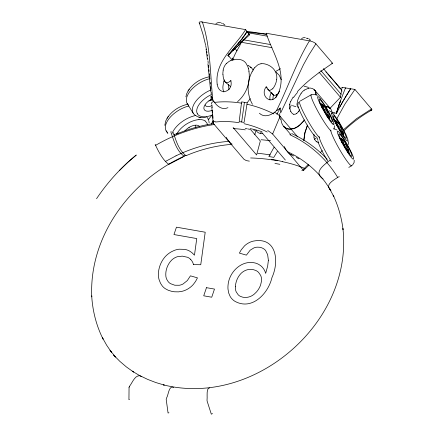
<?xml version="1.0" encoding="UTF-8"?>
<svg xmlns="http://www.w3.org/2000/svg" width="437" height="437" viewBox="0 0 437 437"><rect width="100%" height="100%" fill="white"/><g stroke="black" fill="none" stroke-linecap="round" stroke-linejoin="round"><path stroke-width="0.66" d="M307.905 38.636L307.413 38.265M129.052 387.668L128.937 399.675L129.494 399.571M316.022 95.091L315.7 92.06M303.748 140.359L304.797 132.897L307.424 125.135M303.895 140.326L305.037 132.624L307.572 125.113M164.809 125.343L165.754 120.923L167.387 117.821M211.748 96.976C210.06 93.463 211.841 103.93 211.492 99.226M272.808 99.729L273.404 94.316M241.661 121.989L244.425 102.351L241.617 101.865L239.186 121.562L244.081 122.426L247.167 102.842L244.425 102.351M329.596 118.869L329.744 117.963L329.006 118.788M317.633 138.147L317.562 139.845M348.475 144.445L348.502 141.588M329.826 108.54L340.467 97.233L342.062 87.345L354.915 89.438L371.838 109.332A5.206 1.573 18.7 0 1 370.385 110.37M276.736 79.512L276.08 82.342A18.682 17.125 -82.7 0 1 275.485 83.975A16.289 14.907 -82.5 0 1 272.568 88.93M223.886 91.967C221.767 88.088 223.383 83.789 224.405 79.884M313.924 134.274L313.995 137.879M223.192 70.089L222.881 72.984A18.682 16.557 -82.3 0 0 222.903 74.722M155.157 144.347C158.199 151.153 163.088 160.483 168.556 164.126M224.034 81.806L224.389 80.173M185.9 96.795L186.763 93.567L188.391 90.47M338.347 106.912L336.299 113.494M260.709 133.247L261.02 132.154M255.973 130.357L254.776 134.765M332.022 112.571L336.348 113.276L337.391 109.873M337.544 109.387L337.67 108.999M337.796 108.605L337.921 108.212M275.834 97.659L276.889 94.436M338.052 107.824L338.817 105.508M338.391 106.786L338.604 106.147M338.648 106.022L339.298 104.104M338.861 105.383L339.063 104.793M339.107 104.656L339.505 103.503M291.282 105.126L289.523 109.015M339.32 104.033L340.024 102.023M339.571 103.307L340.232 101.428M345.76 88.23L345.476 87.897L340.303 101.231M340.199 101.526L340.412 100.936M328.362 118.214L329.028 116.57C327.592 111.615 325.062 105.481 319.884 103.356M342.4 134.651L343.067 133.006C341.63 128.052 339.101 121.918 333.923 119.793M348.032 152.726L348.693 151.082C347.262 146.127 344.733 139.993 339.554 137.868M259.381 113.221C264.494 118.323 272 114.904 276.424 110.719C287.972 87.684 296.067 62.933 309.434 40.849L310.423 41.056A5.206 1.573 18.7 0 1 315.465 43.339L332.562 63.267C320.059 71.684 307.55 80.468 297.362 91.683M333.972 129.194L334.545 125.692M301.792 170.364L303.486 170.43L272.622 134.001L280.117 116.302L277.561 114.101L274.469 112.227M290.66 101.515L293.134 97.047M271.208 92.48L269.908 96.468L269.924 99.893M232.784 60.098C234.385 53.959 238.7 48.387 241.262 42.498M228.414 54.865L227.677 55.586M228.698 54.264L228.999 53.647L228.125 55.472L232.26 60.038M201.446 21.883L245.594 29.618C235.013 46.917 214.523 61.491 217.173 84.215M252.029 71.815C246.708 81.856 246.779 94.387 252.439 104.274M267.165 87.788L266.182 86.805C259.687 95.408 270.519 105.508 276.9 95.965A13.793 12.433 -79.5 0 0 277.588 94.845C288.147 73.755 272.355 52.882 266.204 33.245L309.434 40.849M336.687 119.001L344.979 104.006L354.915 89.438M276.9 114.308L278.123 111.965M279.483 91.071C278.566 94.611 273.464 97.713 271.809 92.912M336.348 113.276L336.938 112.162L336.348 113.276L336.545 112.904M336.747 112.522L337.135 111.79M337.337 111.419L337.55 111.02M337.146 111.774L337.348 111.397M337.533 111.047L337.752 110.643M278.418 111.424L280.27 108.037L280.636 112.975L303.42 64.834L308.822 55.04L315.924 43.787M337.735 110.676L338.156 109.895M299.602 109.813L298.515 111.593M338.14 109.927L340.325 105.983M339.806 106.901L340.751 105.224M274.13 147.143L268.859 156.501L273.797 157.364L277.397 151.453M340.663 105.377L341.395 104.088M341.177 104.47L340.964 104.847M341.614 103.711L341.308 104.235M341.526 103.859L342.051 102.952M341.745 103.476L342.269 102.569M342.488 102.187L342.182 102.717M342.619 101.963L344.4 98.926M342.712 101.805L342.4 102.34M343.061 101.204L343.946 99.696M344.198 99.265L344.859 98.156M345.317 97.38L344.656 98.494M345.115 97.719L345.782 96.604M345.58 96.948L350.621 88.738A75.759 22.904 18.7 0 1 350.665 89.039A75.847 22.932 18.7 0 0 350.621 88.738L346.038 96.178M129.527 386.292C132.526 382.462 134.591 375.459 139.949 375.678L147.662 379.392L155.78 382.533L164.241 385.063L163.334 384.85C254.52 407.776 353.375 322.227 342.93 228.573L343.04 229.556C341.587 217.664 338.314 206.013 333.174 195.186L333.852 196.639L329.695 188.926M298.662 102.209L297.968 103.64L297.892 105.333M250.264 98.62L247.26 102.64M167.945 116.985C172.468 110.637 179.503 106.191 187.052 104.394M188.953 89.634C193.793 82.888 201.441 78.174 209.613 76.765M253.455 69.341L253.673 69.013M167.06 118.312L168.234 116.548M188.068 90.962L189.243 89.192M171.08 131.4L170.911 132.209A2.414 0.399 65.3 0 0 171.053 132.679C173.959 140.993 176.723 151.218 184.217 156.227A5.026 0.836 65.3 0 0 184.25 155.703M208.924 100.86L210.137 100.685L210.738 99.783M96.561 198.693C107.557 182.273 120.967 167.518 136.284 155.031L128.041 162.089M301.077 93.545L299.547 96.02A14.175 7.347 -60 0 0 297.734 100.237L296.931 104.246L297.45 106.759A6.462 3.141 -62.2 0 0 298.378 107.404L298.657 107.458M235.243 46.721L228.125 55.472L235.958 47.715M229.775 53.216L236.455 45.366M242.311 38.625L240 41.384M316.967 137.42L314.416 139.452M304.551 120.06C301.399 123.72 297.684 127.222 293.041 128.849M254.602 67.768L257.464 65.135A10.581 9.516 -84.8 0 1 261.031 63.769M304.48 120.017L301.596 123.163M239.607 41.832L239.061 42.46M237.515 44.186L242.535 38.347L245.84 33.753A34.621 30.808 -87.2 0 0 247.085 31.524L245.594 29.618M238.509 43.077L238.782 42.771M238.154 43.476L238.471 43.121M235.57 46.355L235.893 45.994M236.215 45.634L237.193 44.552M237.089 44.661L237.723 43.962M320.266 152.71L322.293 150.541M239.711 43.897L248.964 33.889L247.124 31.551A75.459 22.817 18.7 0 0 246.719 31.54M239.345 44.274L239.755 43.853M239.383 44.23L235.734 47.939M352.468 165.186L354.101 162.52L354.21 160.199M239.055 44.569L238.203 45.448M321.725 107.005L322.637 106.071L322.528 104.694L320.266 103.613M335.763 123.436L336.676 122.507L336.566 121.125L334.305 120.044M341.395 141.512L342.308 140.583L342.198 139.201L339.937 138.119M272.475 88.837L270.164 90.284A2.737 2.464 -79.7 0 1 268.963 90.18L266.723 87.864A13.979 12.526 -81.1 0 1 266.275 87.023L266.182 86.805M236.636 47.038L237.307 46.355M231.129 80.905L230.567 80.73A13.979 12.695 -81.1 0 1 229.862 81.375L228.414 82.38L226.95 82.784A2.737 2.475 -79.7 0 1 225.782 82.473L224.094 80.321A16.289 14.476 -82.2 0 1 223.034 74.711M303.065 169.638L308.232 164.487M234.188 49.479L234.62 49.048M233.314 50.348L233.751 49.916M119.296 170.643L127.495 162.597M303.376 170.616L308.904 165.191M226.727 63.305L228.731 61.677A15.808 14.208 -84.8 0 1 230.949 60.481M301.301 123.567C294.647 131.586 281.537 131.515 280.991 118.875M343.307 129.876L356.548 118.662L371.559 108.917M344.181 130.565C352.337 122.6 361.574 115.8 371.483 110.179M248.221 33.758L248.964 33.889L249.691 34.791L241.393 42.231L240.569 42.083M237.564 101.657C246.239 94.294 250.658 82.517 248.915 71.264M276.424 110.719L277.287 110.037M330.077 160.089C324.407 164.793 312.783 172.238 323.058 178.952M304.349 90.126L308.435 88.225M339.331 176.75A2.42 1.262 -31.2 0 0 337.681 177.406C333.535 180.328 324.238 184.846 330.973 190.532M296.592 113.587L295.128 114.248L293.817 114.254M215.889 23.527L218.232 22.544L220.625 22.598M301.492 38.587L303.185 37.757L305.288 37.533M279.227 108.676L280.275 108.037M165.503 161.417L175.991 155.818M300.268 101.013L311.231 94.758M329.154 118.427L329.542 118.203M348.797 167.393L351.627 165.781M275.916 71.302L280.554 68.685M168.578 164.492L183.098 156.998M212.508 413.577L211.317 414.167L207.214 401.417A1.661 0.541 83.5 0 1 207.034 399.937C207.52 396.528 206.035 388.1 209.525 387.919M186.124 155.326A5.026 0.874 66 0 1 186.091 155.414L185.692 155.485C131.155 179.438 88.891 235.843 91.77 296.81L91.71 295.92C92.584 310.876 96.326 325.669 103.066 339.079L102.4 337.664L106.704 345.29L111.637 352.479L110.015 350.321L115.548 357.034L113.669 355.084L119.782 361.295L126.435 366.965L133.591 372.051L132.307 371.177L141.206 376.541M329.269 118.225L329.793 118.372M173.565 134.957L178.291 132.974M186.315 155.588C199.96 149.749 215.534 145.641 231.293 144.396M227.95 107.688C220.947 110.943 214.966 104.225 212.273 98.625M168.933 412.73L168.065 413.02L166.202 399.407A1.863 0.803 -80 0 1 166.333 398.844A54.352 23.44 -80 0 1 166.694 397.719C168.453 394.89 168.851 385.123 173.686 387.384M291.769 154.512L290.687 154.496L289.534 153.835A40.122 18.731 -72.1 0 1 288.518 152.901L286.24 150.241A43.984 20.534 -72.1 0 1 285.656 149.399M312.127 94.381L315.268 94.354M325.565 106.978L325.188 107.049C329.006 105.798 332.038 109.425 332.153 112.948M214.01 101.586C212.797 101.597 210.809 102.662 211.754 104.088M215.294 121.262C214.135 121.207 212.366 122.398 213.48 123.595L244.004 159.325L246.31 160.608L249.358 161.138M338.992 104.995L339.336 104.946M262.839 133.443C260.354 133.946 257.207 132.897 256.29 130.488M205.63 117.444L200.304 117.471M232.216 144.205L231.178 143.565A40.122 15.585 -87.6 0 1 230.206 142.642L229.059 141.37L228.398 141.413A136.644 116.182 -40.5 0 0 176.007 155.807M254.968 130.384L253.662 130.024M193.465 264.625L200.752 264.729L205.204 232.222L176.461 227.164L173.959 234.554L196.754 238.569L194.465 255.17L191.816 252.553L189.44 250.985A19.447 16.53 -40.5 0 0 184.731 249.374L179.061 249.21A18.627 15.836 -40.5 0 0 174.445 250.357L171.725 251.608A22.314 18.966 -40.5 0 0 169.053 253.274L168.207 253.908A20.271 17.234 -40.5 0 0 164.476 257.535C160.734 262.178 158.538 268.094 158.358 274.059A23.98 20.386 -40.5 0 0 159.057 279.571L160.526 283.329L162.269 285.951A19.736 16.775 -40.5 0 0 165.317 288.71L168.158 290.228L171.462 291.271A30.033 25.532 -40.5 0 0 174.669 291.79L178.536 291.856L182.229 291.271A19.124 16.256 -40.5 0 0 187.446 289.185A19.949 16.956 -40.5 0 0 189.063 288.185A18.993 16.147 -40.5 0 0 193.291 284.476L195.59 281.406L197.464 277.861L190.439 275.84L187.315 280.587L183.037 284.001A11.761 9.996 -40.5 0 1 179.317 285.268L174.773 285.23L170.446 283.635A12.842 10.914 -40.5 0 1 168.163 281.625L166.83 279.489A14.7 12.498 -40.5 0 1 165.874 276.331C165.246 270.508 167.497 264.39 171.572 260.206A12.957 11.012 -40.5 0 1 174.358 258.065A12.241 10.406 -40.5 0 1 177.488 256.694L182.311 256.142L187.549 257.278A12.82 10.898 -40.5 0 1 190.543 259.294M246.441 31.53L247.124 31.551M247.249 32.076L266.794 34.337M247.424 31.388L266.832 34.206M274.955 163.438L279.849 164.301M333.852 112.872L334.469 112.97M245.244 128.489L247.156 128.822M247.899 128.953L250.177 129.368M333.671 128.636L336.993 129.964M243.054 39.691L244.065 39.871M247.839 32.753L267.231 36.162M248.943 34.66L249.691 34.791M243.327 39.772L270.175 44.498M240.405 42.11L271.951 47.66M196.694 116.346L199.469 117.318M198.972 117.225L200.774 117.558M331.738 63.114L332.562 63.267M250.193 67.238L251.33 67.604L253.17 70.078M318.802 142.812L316.421 141.719M326.002 114.172L327.237 114.478L329.028 116.57L329.422 119.312L328.919 115.193M340.041 130.608L341.275 130.909L343.067 133.006L343.46 135.749L342.958 131.63M345.672 148.684L346.907 148.984L348.693 151.082L349.087 153.824L348.584 149.705M329.755 108.327L330.356 108.485L314.383 89.76L312.602 88.553L310.297 88.061A20.004 10.297 -58.9 0 0 309.8 88.077A18.895 9.767 -59.5 0 0 308.424 88.263M313.984 89.869C315.896 90.508 315.929 93.163 316.044 94.878M321.856 107.628L323.615 108.097M336.485 124.223L337.654 124.534M341.526 142.14L343.285 142.609M221.357 23.041L222.127 23.385M308.506 87.389L304.043 86.155M285.443 127.992L283.531 126.588M295.904 106.683L292.419 105.612M333.813 119.929L335.021 120.322L337.462 122.18M247.954 65.452L248.724 65.785M329.307 110.79L331.361 111.888M307.337 38.232L306.255 38.243M287.355 151.623L287.912 151.885A136.644 116.182 -40.5 0 1 325.237 182.076L330.618 189.948M291.708 133.536L297.766 136.579A152.83 129.931 -40.6 0 1 327.187 159.297M289.807 134.651L295.614 137.573A150.426 127.899 -40.5 0 1 337.675 177.406M290.993 154.66L293.697 155.993M267.728 130.488L272.622 134.001M248.888 65.867L251.138 67.424M185.692 155.485C178.689 149.776 175.974 140.834 173.396 132.526M296.357 157.391L298.963 158.866M222.908 23.429L224.875 25.095M308.724 38.609L310.603 40.319M316.541 94.927L317.322 95.452M276.009 72.018L279.314 75.415L281.242 79.731M205.117 120.934L206.898 123.021A17.906 9.357 -32 0 1 207.346 124.856M323.424 105.743L320.982 103.886L321.938 104.716M343.094 140.255L340.652 138.398L341.608 139.228M322.216 108.234L324.587 110.129L327.237 114.478L327.881 117.537M336.73 125.048L338.631 126.561L341.275 130.909L342.051 134.585M342.362 143.123L344.258 144.636L346.907 148.984L347.552 152.049M225.23 82.052L230.709 86.734M232.353 58.716L233.893 60.044M322.888 105.546L324.32 106.786M336.927 121.983L338.358 123.223M342.559 140.058L343.99 141.298M232.14 58.853L232.697 59.334M325.226 109.572L326.963 111.135L327.346 112.866M339.702 126.397L341.002 127.571L341.384 129.303M344.897 144.079L346.634 145.647L347.016 147.378M320.682 104.252L322.637 106.071L324.587 110.129L324.707 112.62M334.72 120.683L336.676 122.507L338.631 126.561L338.719 128.434M340.352 138.758L342.308 140.583L344.258 144.636L344.378 147.132M338.211 86.515L340.685 88.82L342.045 91.147M267.597 89.143L273.3 94.911M266.204 33.245L266.772 33.862M228.709 56.122L228.999 56.444M325.964 71.936L326.854 72.957M327.745 73.979L340.685 88.82L323.429 68.625M342.062 87.345L342.346 87.679M320.851 70.543L341.089 94.234M319.059 72.203L340.614 97.44M280.117 116.302L297.695 136.885M201.441 21.883A5.206 1.573 18.7 0 0 199.201 22.882L199.895 23.778M284.11 126.752L290.922 134.722M261.878 132.564L285.35 160.04M250.696 129.68L260.343 140.971L256.59 154.982L233.118 127.506M236.92 50.812L234.642 48.054M229.059 141.37L227.934 139.982A43.984 17.087 -87.6 0 1 227.316 139.135A30.475 11.837 -87.6 0 1 227.032 138.704L226.235 137.251M314.591 90.027L315.58 91.748M339.915 102.318L340.15 102.608M334.381 115.275L333.294 114.008A16.24 1.874 60.3 0 0 331.672 113.314M320.337 98.838L319.256 97.571A16.24 1.874 60.3 0 0 317.633 96.883A15.557 1.797 60.3 0 0 317.644 97.451A16.366 1.89 60.3 0 0 319.693 102.979A15.486 1.786 60.3 0 0 320.862 105.415A16.404 1.895 60.3 0 0 325.319 113.554A15.486 1.792 60.3 0 0 326.914 116.182M212.611 98.369L212.42 98.063M208.116 119.159L208.493 119.76A20.992 10.969 -32 0 1 212.065 115.144M187.156 103.514L193.198 113.188M166.147 130.871L167.83 133.558M212.131 97.598L211.94 97.287M212.753 99.489C210.137 73.875 210.623 46.89 202.364 22.008M290.769 111.692L289.518 107.202A10.209 5.086 -61.2 0 1 290.578 101.51M211.404 96.741L211.109 95.894M199.48 23.298L203.03 34.485L205.608 45.137M232.648 59.896L232.555 57.979L232.489 59.306M248.358 68.445L248.254 68.057A17.78 16.311 -81.7 0 0 247.801 66.55L245.878 63.097A10.581 9.565 -84.9 0 0 242.923 60.568A13.951 12.569 -86.4 0 0 238.034 59.339A18.491 16.65 -86.6 0 0 230.944 60.459M232.621 59.798L232.517 59.405M208.919 121.115L209.126 122.781M228.966 89.738L228.371 84.603M205.74 45.781L206.1 47.715M284.427 146.532L285.388 148.968A30.475 14.224 -72.1 0 0 285.656 149.399M206.215 48.354L206.433 49.627M206.739 51.522L206.93 52.779M206.062 49.02L207.411 59.115M207.198 54.647L207.362 55.887M207.673 58.34L207.815 59.563M207.957 60.77L208.225 63.179M230.736 80.566C233.888 90.88 220.15 96.643 217.44 85.499A13.793 12.455 -79.5 0 1 217.167 84.215M208.924 69.691L209.115 71.439M208.449 65.266L208.673 67.342M209.367 73.76L209.547 75.486M210.088 100.22L210.137 100.685M189.079 127.577L189.128 128.036M209.793 77.77L209.913 78.906M207.914 63.802L210.689 91.552M210.257 82.293L210.416 83.97M210.672 86.75L210.858 88.957M211.814 107.131L213.119 122.846M211.967 104.967L212.185 107.633M212.398 110.293L212.617 112.954M212.83 115.614L213.048 118.274M213.207 120.268L213.48 123.595M211.104 92.234L211.279 94.944M347.797 150.033L347.803 151.978M342.171 131.958L342.176 134.552M328.132 115.521L328.138 117.466M211.393 124.163A17.038 8.904 -32 0 1 212.579 121.792A18.048 9.428 -32 0 1 212.966 121.191M206.521 116.908A20.992 10.969 -32 0 1 208.673 120.492M172.107 133.405A20.992 10.969 -32 0 1 195.394 115.559M198.95 119.591A17.906 9.357 -32 0 1 205.068 120.902M176.586 134.498A17.038 8.904 -32 0 1 177.531 132.711A18.048 9.428 -32 0 1 184.043 125.763A17.038 8.898 -32 0 1 186.905 123.808A18.054 9.434 -32 0 1 196.115 120.028A17.114 8.942 -32 0 1 198.982 119.623M195.213 125.648A6.517 3.403 -32 0 1 195.858 127.473M184.807 131.013A9.74 5.091 -32 0 1 193.001 125.648A9.74 5.091 -32 0 1 199.704 126.588M167.442 132.378A20.992 10.969 -32 0 1 169.354 118.241A20.992 10.969 -32 0 1 188.735 106.027M196.415 115.849A20.992 10.969 -32 0 1 194.132 103.88A20.992 10.969 -32 0 1 210.76 90.011M212.54 114.904A18.048 9.428 -32 0 1 207.936 116.357A17.038 8.904 -32 0 1 205.068 116.761A18.043 9.423 -32 0 1 198.556 115.155A17.065 8.915 -32 0 1 197.36 113.767M197.366 113.762A18.043 9.423 -32 0 1 197.36 107.726A17.038 8.904 -32 0 1 198.54 105.361A18.048 9.428 -32 0 1 205.051 98.412A17.038 8.898 -32 0 1 207.914 96.451A18.054 9.434 -32 0 1 210.962 94.813M211.737 105.694A6.517 3.403 -32 0 1 205.297 104.984M212.109 110.392A9.74 5.091 -32 0 1 203.855 108.365A9.74 5.091 -32 0 1 211.246 99.407M188.445 105.027A20.992 10.969 -32 0 1 190.357 90.885A20.992 10.969 -32 0 1 209.744 78.676M129.035 387.674A1.661 0.83 -61.9 0 1 129.538 386.303M155.561 145.363A150.426 127.888 -40.6 0 1 214.551 124.469M177.165 133.777A152.83 129.931 -40.6 0 1 213.485 123.556M319.54 137.513A20.992 2.425 60.3 0 1 306.774 118.7A20.992 2.425 60.3 0 1 299.591 101.411M316.137 136.546A18.043 2.081 60.3 0 1 314.438 135.546A17.065 1.972 60.3 0 1 313.253 134.159A18.043 2.081 60.3 0 1 308.522 127.282A17.038 1.967 60.3 0 1 306.763 124.403A18.048 2.087 60.3 0 1 301.869 115.444A17.038 1.967 60.3 0 1 300.574 112.757A18.054 2.087 60.3 0 1 298.384 106.972A17.114 1.977 60.3 0 1 298.296 106.437M331.082 130.931A20.992 2.425 60.3 0 1 317.311 110.282A20.992 2.425 60.3 0 1 311.696 94.829M320.365 98.871A16.24 1.874 60.3 0 1 325.062 105.754M325.035 105.721A15.557 1.797 60.3 0 1 326.237 107.71M326.33 107.748A16.404 1.895 60.3 0 1 330.776 115.881M330.689 115.849A15.486 1.786 60.3 0 1 331.863 118.29A16.398 1.895 60.3 0 1 333.857 123.502M332.295 123.687A16.398 1.895 60.3 0 0 333.928 124.387A15.486 1.792 60.3 0 0 333.863 123.556M331.148 122.344A16.398 1.895 60.3 0 1 326.849 116.1M332.295 123.693A15.513 1.792 60.3 0 1 331.219 122.426M331.262 161.406A20.992 2.425 60.3 0 1 319.125 136.683M327.75 161.095A17.038 1.967 60.3 0 1 326.434 158.91A18.048 2.087 60.3 0 1 321.539 149.957A17.038 1.967 60.3 0 1 320.239 147.269A18.054 2.087 60.3 0 1 318.049 141.484A17.114 1.977 60.3 0 1 317.956 140.736M351.856 165.426A20.992 2.425 60.3 0 1 341.16 152.147A20.992 2.425 60.3 0 1 330.667 130.106M344.733 140.266A16.24 1.874 60.3 0 0 340.035 133.383L338.926 132.083A16.24 1.874 60.3 0 0 337.298 131.39A15.557 1.797 60.3 0 0 337.315 131.958A16.366 1.89 60.3 0 0 339.363 137.486M344.706 140.233A15.557 1.797 60.3 0 1 345.907 142.222A16.409 1.895 60.3 0 1 350.359 150.355A15.486 1.786 60.3 0 1 351.534 152.803M351.594 152.824A16.398 1.895 60.3 0 1 353.593 158.09A15.486 1.792 60.3 0 1 353.599 158.904A16.398 1.895 60.3 0 1 351.965 158.199A15.513 1.792 60.3 0 1 350.884 156.938A16.398 1.895 60.3 0 1 346.585 150.689A15.486 1.792 60.3 0 1 344.99 148.067A16.404 1.895 60.3 0 1 340.538 139.927A15.486 1.786 60.3 0 1 339.358 137.48M328.864 118.58A12.919 1.491 60.3 0 1 329.547 118.569M334.403 115.308A16.24 1.874 60.3 0 1 339.101 122.191M339.079 122.158A15.557 1.797 60.3 0 1 340.276 124.146A16.409 1.895 60.3 0 1 344.727 132.28A15.486 1.786 60.3 0 1 345.902 134.727M345.896 134.672A16.398 1.895 60.3 0 1 347.896 139.933M347.901 139.993A15.486 1.792 60.3 0 1 347.967 140.829A16.398 1.895 60.3 0 1 346.333 140.124A15.513 1.792 60.3 0 1 345.257 138.862A16.398 1.895 60.3 0 1 340.953 132.613A15.486 1.792 60.3 0 1 339.358 129.991A16.404 1.895 60.3 0 1 334.906 121.852A15.486 1.786 60.3 0 1 333.726 119.405A16.366 1.89 60.3 0 1 331.688 113.888A15.557 1.797 60.3 0 1 331.667 113.309M190.532 259.305A14.934 12.695 -40.5 0 1 193.482 264.614M293.14 128.38A30.901 14.656 -65.7 0 1 285.399 128.09M325.68 106.677A16.278 8.532 -57.7 0 1 330.306 108.551M316.47 141.632A19.665 9.854 -64.5 0 1 314.05 137.819M246.9 31.393A47.759 41.93 -85 0 1 242.071 38.369M228.376 55.685A61.967 55.668 88.1 0 1 230.004 53.445M211.94 98.478A9.243 3.086 53.3 0 1 211.104 96.544M248.44 68.418A23.472 21.735 -80.3 0 1 248.992 71.253M223.132 70.078A12.329 11.023 -83.2 0 1 226.661 63.223M212.753 100.701A38.658 10.253 82.7 0 1 212.284 98.97M277.522 110.146A9.243 2.715 -34.2 0 1 279.314 108.884M252.127 71.87A23.472 20.539 -80.2 0 1 253.531 69.401M253.706 69.035A17.78 15.754 -81.5 0 1 254.629 67.79M261.026 63.731A13.951 12.58 -86.4 0 1 266.035 64.266A18.491 16.677 -86.7 0 1 272.388 67.806A15.808 14.301 -85 0 1 274.141 69.68L275.545 71.897A12.329 11.209 -83.4 0 1 276.681 79.507M280.281 119.498A38.658 21.249 -59.9 0 1 279.696 113.576M301.027 93.491A9.942 5.178 -60.3 0 1 304.343 90.044M298.487 111.544A5.878 2.759 -63.1 0 1 296.597 113.544M293.773 114.352A19.665 9.532 -64.2 0 1 290.878 111.544M293.511 97.544A30.475 15.126 -61.2 0 1 297.586 92.387M289.982 104.634A8.664 4.02 -67.9 0 1 289.529 104.656M214.201 102.405A123.097 104.05 58.3 0 1 241.617 103.176M247.091 104.252A123.097 103.585 58.9 0 1 273.939 113.937M250.63 157.959A108.272 54.341 -5.7 0 1 277.484 160.734M215.468 122.016A108.272 91.36 57.9 0 1 239.186 122.748M282.597 161.712A108.272 53.784 -6.4 0 1 304.955 168.535M244.015 123.698A108.272 90.94 58.5 0 1 267.258 132.029M261.151 139.736A118.853 54.833 -4.5 0 1 270.552 140.736M233.271 128.647A104.044 86.526 54.8 0 1 245.261 129.86M257.775 153.3A104.388 48.398 -4.6 0 1 270.388 154.977M250.204 128.609A104.367 88.514 60.1 0 1 262.014 131.717M271.59 159.292A103.695 44.126 -2.6 0 1 282.843 161.706M268.378 260.299L267.668 266.1L265.674 273.371C264.696 269.574 262.167 266.209 258.682 264.39A19.556 16.622 -40.5 0 0 254.842 262.921C241.464 259.818 229.092 272.169 228.065 285.022A25.395 21.588 -40.5 0 0 228.005 289.141L228.704 293.041L230.135 296.417A18.933 16.093 -40.5 0 0 232.298 299.225A19.512 16.584 -40.5 0 0 235.111 301.415C252.204 310.723 268.351 293.309 271.967 277.55C279.538 261.064 276.55 236.433 253.149 241.148A16.999 14.454 -40.5 0 0 248.566 242.945A16.945 14.405 -40.5 0 0 244.512 245.889L241.191 249.877L239.378 253.116L246.402 255.137L250.128 250.221L253.952 247.888A10.657 9.057 -40.5 0 1 257.136 247.173L259.305 247.238A13.815 11.744 -40.5 0 1 260.72 247.506A12.46 10.592 -40.5 0 1 265.576 250.434L267.646 254.678L268.378 260.299M235.346 286.382L235.538 289.676A13.318 11.318 -40.5 0 0 236.286 292.009L238.214 294.811A11.389 9.685 -40.5 0 0 240.448 296.39L242.639 297.155A13.247 11.258 -40.5 0 0 250.166 296.559A13.001 11.051 -40.5 0 0 254.263 294.117L256.481 291.965A19.037 16.18 -40.5 0 0 260.632 284.875L261.446 281.357L261.501 278.773A13.083 11.122 -40.5 0 0 260.578 275.283L258.589 272.415A12.7 10.799 -40.5 0 0 255.82 270.487L253.542 269.722A16.562 14.077 -40.5 0 0 251.603 269.427L248.429 269.547A11.794 10.024 -40.5 0 0 244.829 270.711L244.25 271.016A12.957 11.018 -40.5 0 0 242.557 272.114A12.607 10.717 -40.5 0 0 241.006 273.447C237.624 276.872 235.794 281.641 235.346 286.382M206.477 287.672L203.724 295.805L211.732 297.215L214.485 289.081L206.477 287.672M321.14 105A12.919 1.491 60.3 0 0 332.076 121.879A12.919 1.491 60.3 0 0 324.117 105.017A12.919 1.491 60.3 0 0 321.14 105M340.811 139.512A12.919 1.491 60.3 0 0 351.747 156.391A12.919 1.491 60.3 0 0 343.788 139.529A12.919 1.491 60.3 0 0 340.811 139.512M335.179 121.437A12.919 1.491 60.3 0 0 346.115 138.316A12.919 1.491 60.3 0 0 338.156 121.453A12.919 1.491 60.3 0 0 335.179 121.437"/></g></svg>
